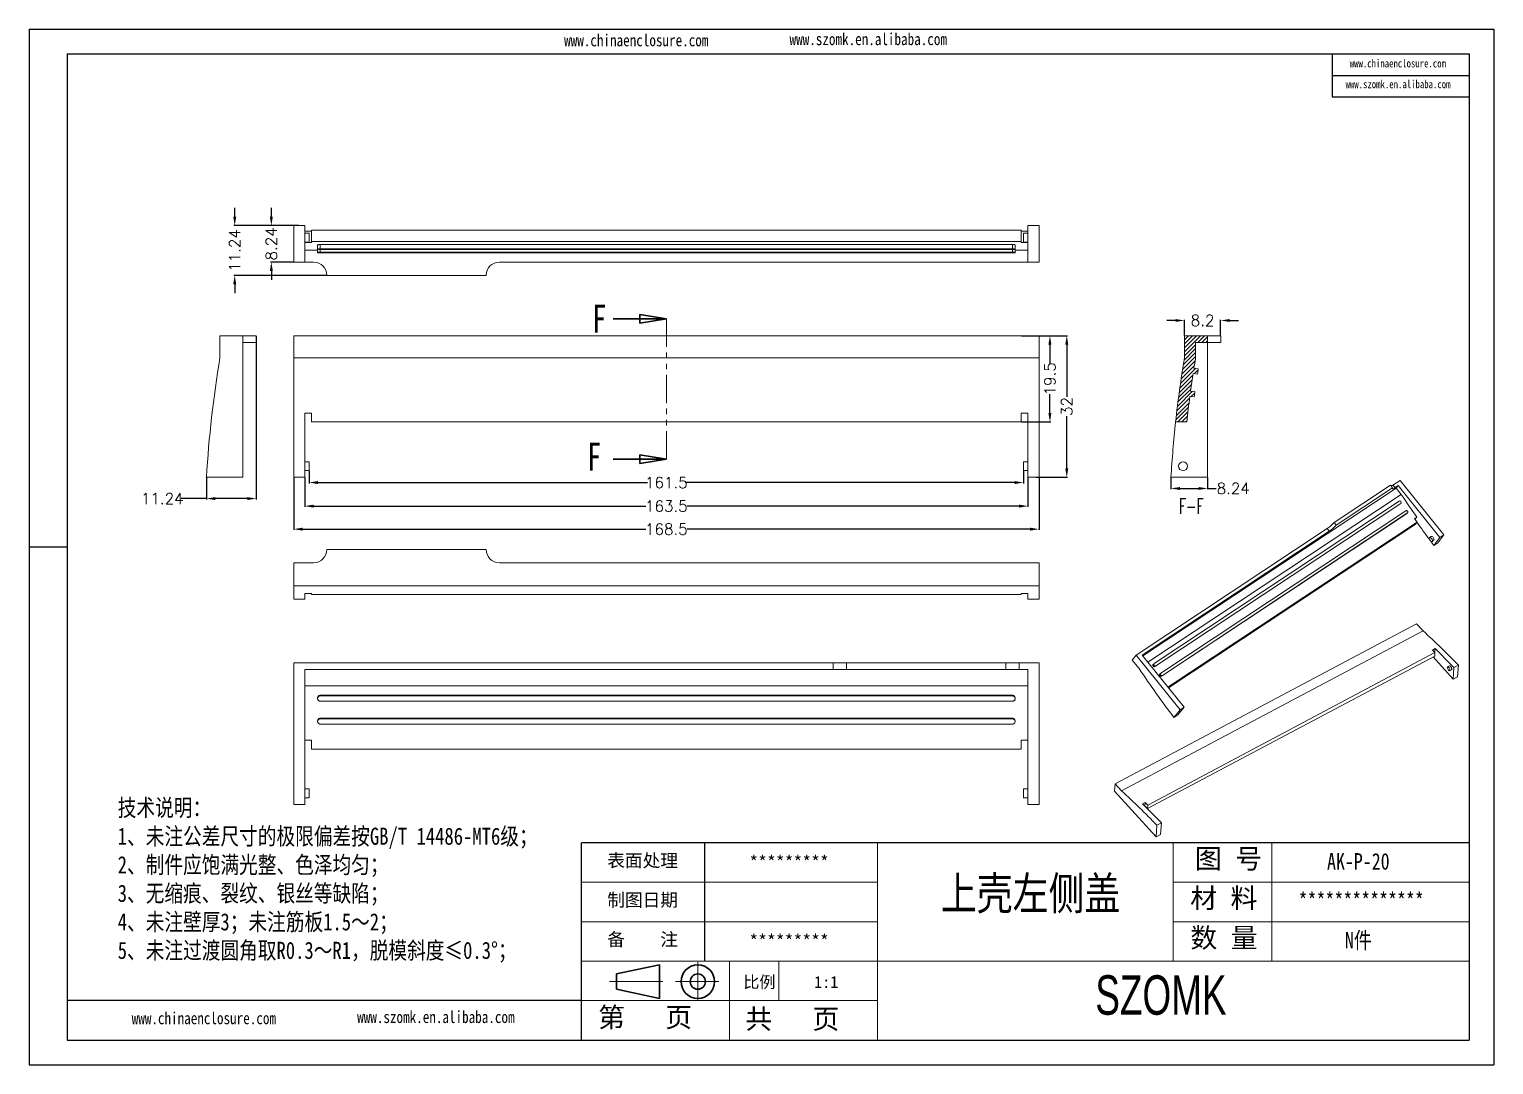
# Model space of a CAD drawing. Header units: inches. Extents: x 998 to 3526, y 519 to 940.
# Drawn here: x 2270.8 to 2601.9, y 519 to 753.1 of the extents above; entities that cross this region are included whole.
import ezdxf

# ---------------------------------------------------------------- set-up
doc = ezdxf.new("R2010")
doc.units = ezdxf.units.IN
doc.linetypes.add('CENTER2', pattern=[28.575, 19.05, -3.175, 3.175, -3.175])
doc.linetypes.add('PHANTOM', pattern=[12.7, 6.35, -1.27, 1.27, -1.27, 1.27, -1.27])
doc.layers.add('文字', color=81, linetype='Continuous')
for name, color, linetype, lineweight in [('粗实线', 7, 'Continuous', 30), ('细实线', 3, 'Continuous', 9), ('细点划线', 2, 'CENTER2', 9)]:
    doc.layers.add(name, color=color, linetype=linetype, lineweight=lineweight)
doc.styles.add('SLDTEXTSTYLE0', font='TXT', dxfattribs={"width": 0.75})
doc.styles.add('SLDTEXTSTYLE2', font='TXT', dxfattribs={"width": 0.6, "bigfont": 'bigfont'})
doc.styles.get("Standard").update_dxf_attribs({"font": 'txt', "bigfont": 'gbcbig.shx'})
doc.styles.add('宋体', font='', dxfattribs={"width": 0.8, "height": 3.5})
doc.styles.add('长仿宋', font='', dxfattribs={"width": 0.7, "height": 4})
doc.styles.get('宋体').set_extended_font_data('SimSun')
doc.styles.get('长仿宋').set_extended_font_data('SimSun')
doc.dimstyles.new('2.5', dxfattribs={"dimtxt": 2.5, "dimasz": 2, "dimexe": 0.18, "dimexo": 0.0625, "dimgap": 0.09, "dimtad": 0, "dimzin": 12, "dimdsep": 46, "dimtxsty": 'Standard', "dimcen": 2, "dimclrd": 3, "dimclre": 3, "dimadec": 0, "dimazin": 0, "dimtfac": 1, "dimtofl": 0, "dimtmove": 0, "dimatfit": 3, "dimfxl": 1, "dimtolj": 1, "dimtzin": 0, "dimarcsym": 0})

# ---------------------------------------------------------------- blocks, each defined once
blk = doc.blocks.new('_CLOSED')
at = {"color": 0, "linetype": 'ByBlock', "lineweight": -2}
for p, q in [((-1, 0.166667), (0, 0)), ((-1, 0.166667), (-1, -0.166667)), ((0, 0), (-1, -0.166667)), ((0, 0), (-1, 0))]:
    blk.add_line(p, q, dxfattribs=at)
blk = doc.blocks.new('*D227')
at = {"color": 3, "lineweight": -2}
for p, q in [((2330.58, 651.78), (2330.58, 639.94)), ((2499.08, 651.78), (2499.08, 639.94)), ((2332.58, 640.12), (2410.16, 640.12)), ((2497.08, 640.12), (2419.51, 640.12))]:
    blk.add_line(p, q, dxfattribs=at)
at = {"color": 3}
for points in [[(2332.58, 640.45), (2332.58, 639.78), (2330.58, 640.12)], [(2497.08, 640.45), (2497.08, 639.78), (2499.08, 640.12)]]:
    blk.add_solid(points, dxfattribs=at)
at = {"layer": 'Defpoints', "color": 0}
for p in [(2330.58, 651.85), (2499.08, 651.85), (2499.08, 640.12)]:
    blk.add_point(p, dxfattribs=at)
at = {"color": 0, "insert": (2414.83, 640.12), "char_height": 2.5, "attachment_point": 5}
blk.add_mtext('\\A1;168.5', dxfattribs=at)
blk = doc.blocks.new('*D228')
at = {"color": 3, "lineweight": -2}
for p, q in [((2333.08, 651.78), (2333.08, 645.15)), ((2496.58, 651.78), (2496.58, 645.15)), ((2335.08, 645.33), (2410.16, 645.33)), ((2494.58, 645.33), (2419.51, 645.33))]:
    blk.add_line(p, q, dxfattribs=at)
at = {"color": 3}
for points in [[(2335.08, 645.66), (2335.08, 644.99), (2333.08, 645.33)], [(2494.58, 645.66), (2494.58, 644.99), (2496.58, 645.33)]]:
    blk.add_solid(points, dxfattribs=at)
at = {"layer": 'Defpoints', "color": 0}
for p in [(2333.08, 651.85), (2496.58, 651.85), (2333.08, 645.33)]:
    blk.add_point(p, dxfattribs=at)
at = {"color": 0, "insert": (2414.83, 645.33), "char_height": 2.5, "attachment_point": 5}
blk.add_mtext('\\A1;163.5', dxfattribs=at)
blk = doc.blocks.new('*D229')
at = {"color": 3, "lineweight": -2}
for p, q in [((2334.08, 653.28), (2334.08, 650.48)), ((2495.58, 653.28), (2495.58, 650.48)), ((2336.08, 650.66), (2410.58, 650.66)), ((2493.58, 650.66), (2419.09, 650.66))]:
    blk.add_line(p, q, dxfattribs=at)
at = {"color": 3}
for points in [[(2336.08, 650.99), (2336.08, 650.32), (2334.08, 650.66)], [(2493.58, 650.99), (2493.58, 650.32), (2495.58, 650.66)]]:
    blk.add_solid(points, dxfattribs=at)
at = {"layer": 'Defpoints', "color": 0}
for p in [(2334.08, 653.35), (2495.58, 653.35), (2334.08, 650.66)]:
    blk.add_point(p, dxfattribs=at)
at = {"color": 0, "insert": (2414.83, 650.66), "char_height": 2.5, "attachment_point": 5}
blk.add_mtext('\\A1;161.5', dxfattribs=at)
blk = doc.blocks.new('*D230')
at = {"color": 3, "lineweight": -2}
for p, q in [((2499.14, 683.85), (2505.54, 683.85)), ((2505.36, 681.85), (2505.36, 670.02)), ((2505.36, 653.85), (2505.36, 665.67)), ((2498.45, 651.85), (2505.54, 651.85))]:
    blk.add_line(p, q, dxfattribs=at)
at = {"color": 3}
for points in [[(2505.03, 681.85), (2505.7, 681.85), (2505.36, 683.85)], [(2505.03, 653.85), (2505.7, 653.85), (2505.36, 651.85)]]:
    blk.add_solid(points, dxfattribs=at)
at = {"layer": 'Defpoints', "color": 0}
for p in [(2499.08, 683.85), (2505.36, 683.85), (2498.39, 651.85)]:
    blk.add_point(p, dxfattribs=at)
at = {"color": 0, "insert": (2505.36, 667.85), "char_height": 2.5, "attachment_point": 5, "rotation": 90}
blk.add_mtext('\\A1;32', dxfattribs=at)
blk = doc.blocks.new('*D231')
at = {"color": 3, "lineweight": -2}
for p, q in [((2495.14, 683.85), (2501.73, 683.85)), ((2501.55, 681.85), (2501.55, 677.52)), ((2501.55, 666.35), (2501.55, 670.67)), ((2495.14, 664.35), (2501.73, 664.35))]:
    blk.add_line(p, q, dxfattribs=at)
at = {"color": 3}
for points in [[(2501.21, 681.85), (2501.88, 681.85), (2501.55, 683.85)], [(2501.21, 666.35), (2501.88, 666.35), (2501.55, 664.35)]]:
    blk.add_solid(points, dxfattribs=at)
at = {"layer": 'Defpoints', "color": 0}
for p in [(2495.08, 683.85), (2501.55, 683.85), (2495.08, 664.35)]:
    blk.add_point(p, dxfattribs=at)
at = {"color": 0, "insert": (2501.55, 674.1), "char_height": 2.5, "attachment_point": 5, "rotation": 90}
blk.add_mtext('\\A1;19.5', dxfattribs=at)
blk = doc.blocks.new('*D232')
at = {"color": 3, "lineweight": -2}
for p, q in [((2325.53, 710.74), (2325.53, 712.74)), ((2330.52, 708.74), (2325.35, 708.74)), ((2330.52, 700.5), (2325.35, 700.5)), ((2325.53, 698.5), (2325.53, 696.5))]:
    blk.add_line(p, q, dxfattribs=at)
at = {"color": 3}
for points in [[(2325.19, 710.74), (2325.86, 710.74), (2325.53, 708.74)], [(2325.19, 698.5), (2325.86, 698.5), (2325.53, 700.5)]]:
    blk.add_solid(points, dxfattribs=at)
at = {"layer": 'Defpoints', "color": 0}
for p in [(2325.53, 708.74), (2330.58, 708.74), (2330.58, 700.5)]:
    blk.add_point(p, dxfattribs=at)
at = {"color": 0, "insert": (2325.53, 704.62), "char_height": 2.5, "attachment_point": 5, "rotation": 90}
blk.add_mtext('\\A1;8.24', dxfattribs=at)
blk = doc.blocks.new('*D233')
at = {"color": 3, "lineweight": -2}
for p, q in [((2317.25, 710.74), (2317.25, 712.74)), ((2331.77, 708.74), (2317.07, 708.74)), ((2338.02, 697.5), (2317.07, 697.5)), ((2317.25, 695.5), (2317.25, 693.5))]:
    blk.add_line(p, q, dxfattribs=at)
at = {"color": 3}
for points in [[(2316.91, 710.74), (2317.58, 710.74), (2317.25, 708.74)], [(2316.91, 695.5), (2317.58, 695.5), (2317.25, 697.5)]]:
    blk.add_solid(points, dxfattribs=at)
at = {"layer": 'Defpoints', "color": 0}
for p in [(2331.83, 708.74), (2317.25, 697.5), (2338.08, 697.5)]:
    blk.add_point(p, dxfattribs=at)
at = {"color": 0, "insert": (2317.25, 703.12), "char_height": 2.5, "attachment_point": 5, "rotation": 90}
blk.add_mtext('\\A1;11.24', dxfattribs=at)
blk = doc.blocks.new('*D234')
at = {"color": 3, "lineweight": -2}
for p, q in [((2529.95, 687.3), (2527.95, 687.3)), ((2531.95, 683.91), (2531.95, 687.48)), ((2540.15, 683.91), (2540.15, 687.48)), ((2542.15, 687.3), (2544.15, 687.3))]:
    blk.add_line(p, q, dxfattribs=at)
at = {"color": 3}
for points in [[(2529.95, 687.63), (2529.95, 686.97), (2531.95, 687.3)], [(2542.15, 687.63), (2542.15, 686.97), (2540.15, 687.3)]]:
    blk.add_solid(points, dxfattribs=at)
at = {"layer": 'Defpoints', "color": 0}
for p in [(2531.95, 687.3), (2531.95, 683.85), (2540.15, 683.85)]:
    blk.add_point(p, dxfattribs=at)
at = {"color": 0, "insert": (2536.05, 687.3), "char_height": 2.5, "attachment_point": 5}
blk.add_mtext('\\A1;8.2', dxfattribs=at)
blk = doc.blocks.new('*D235')
at = {"color": 3, "lineweight": -2}
for p, q in [((2528.92, 651.78), (2528.92, 649.14)), ((2530.92, 649.32), (2535.15, 649.32)), ((2537.15, 651.78), (2537.15, 649.14)), ((2537.15, 649.32), (2539.15, 649.32))]:
    blk.add_line(p, q, dxfattribs=at)
at = {"color": 3}
for points in [[(2530.92, 649.65), (2530.92, 648.98), (2528.92, 649.32)], [(2535.15, 649.65), (2535.15, 648.98), (2537.15, 649.32)]]:
    blk.add_solid(points, dxfattribs=at)
at = {"layer": 'Defpoints', "color": 0}
for p in [(2528.92, 651.85), (2528.92, 649.32), (2537.15, 651.85)]:
    blk.add_point(p, dxfattribs=at)
at = {"color": 0, "insert": (2542.99, 649.32), "char_height": 2.5, "attachment_point": 5}
blk.add_mtext('\\A1;8.24', dxfattribs=at)
blk = doc.blocks.new('*D236')
at = {"color": 3, "lineweight": -2}
for p, q in [((2322.1, 683.78), (2322.1, 646.85)), ((2310.86, 651.78), (2310.86, 646.85)), ((2310.86, 647.03), (2305.14, 647.03)), ((2320.1, 647.03), (2312.86, 647.03))]:
    blk.add_line(p, q, dxfattribs=at)
at = {"color": 3}
for points in [[(2312.86, 647.36), (2312.86, 646.7), (2310.86, 647.03)], [(2320.1, 647.36), (2320.1, 646.7), (2322.1, 647.03)]]:
    blk.add_solid(points, dxfattribs=at)
at = {"layer": 'Defpoints', "color": 0}
for p in [(2322.1, 683.85), (2310.86, 651.85), (2322.1, 647.03)]:
    blk.add_point(p, dxfattribs=at)
at = {"color": 0, "insert": (2300.88, 647.03), "char_height": 2.5, "attachment_point": 5}
blk.add_mtext('\\A1;11.24', dxfattribs=at)

msp = doc.modelspace()

# ---------------------------------------------------------------- hatches: boundary and pattern name
at = {"linetype": 'Continuous', "lineweight": 0}
h = msp.add_hatch(dxfattribs=at)
h.set_pattern_fill('ANSI31', color=4, scale=0.2, style=0)
edge = h.paths.add_edge_path(flags=0)
edge.add_line((2531.952, 683.847), (2531.952, 678.847))
edge.add_arc((2788.238, 636.347), 259.786, 170.5843, 173.81258)
edge.add_line((2529.966, 664.347), (2532.48, 664.347))
edge.add_arc((2788.238, 636.347), 257.286, 172.45115, 173.75222, ccw=False)
edge.add_line((2533.182, 670.147), (2534.173, 670.016))
edge.add_arc((2788.238, 636.347), 256.286, 172.1815, 172.45115, ccw=False)
edge.add_line((2534.335, 671.211), (2533.344, 671.347))
edge.add_arc((2788.238, 636.347), 257.286, 171.28136, 172.1815, ccw=False)
edge.add_line((2533.925, 675.347), (2534.914, 675.196))
edge.add_arc((2788.238, 636.347), 256.286, 171.0109, 171.28136, ccw=False)
edge.add_line((2535.1, 676.391), (2534.112, 676.547))
edge.add_arc((2788.238, 636.347), 257.286, 170.53856, 171.0109, ccw=False)
edge.add_line((2534.452, 678.641), (2534.452, 682.347))
edge.add_line((2534.452, 682.347), (2537.152, 682.347))
edge.add_line((2537.152, 682.347), (2537.152, 683.847))
edge.add_line((2537.152, 683.847), (2531.952, 683.847))

# ---------------------------------------------------------------- linework, layer by layer
for p, q in [((2270.807, 753.132), (2601.88, 753.132)), ((2270.807, 753.132), (2270.807, 519.041)), ((2601.88, 753.132), (2601.88, 519.041)), ((2279.374, 747.559), (2596.306, 747.559)), ((2279.374, 747.559), (2279.374, 524.614)), ((2565.342, 747.559), (2565.342, 737.882)), ((2596.306, 747.559), (2596.306, 524.614)), ((2565.342, 742.72), (2596.306, 742.72)), ((2565.342, 737.882), (2596.306, 737.882)), ((2279.374, 636.086), (2270.807, 636.086)), ((2270.807, 627.416), (2270.807, 519.041)), ((2462.539, 569.203), (2395.656, 569.203)), ((2395.656, 524.614), (2395.656, 569.203)), ((2423.524, 542.45), (2423.524, 569.203)), ((2596.306, 569.203), (2462.539, 569.203)), ((2395.656, 533.532), (2279.374, 533.532)), ((2279.374, 524.614), (2596.306, 524.614)), ((2270.807, 519.041), (2601.88, 519.041)), ((2270.807, 519.041), (2424.082, 519.041))]:
    msp.add_line(p, q)
at = {"color": 7, "linetype": 'Continuous', "lineweight": 15}
for p, q in [((2330.582, 700.504), (2330.582, 708.741)), ((2333.082, 708.741), (2330.582, 708.741)), ((2333.082, 700.504), (2333.082, 708.741)), ((2496.582, 700.504), (2496.582, 708.741)), ((2499.082, 708.741), (2496.582, 708.741)), ((2499.082, 700.504), (2499.082, 708.741)), ((2333.082, 707.466), (2334.582, 707.466)), ((2334.082, 707.004), (2333.082, 707.004)), ((2334.082, 707.004), (2334.082, 705.004)), ((2334.582, 707.69), (2334.582, 705.175)), ((2334.582, 707.69), (2495.082, 707.69)), ((2495.082, 707.69), (2495.082, 705.175)), ((2496.582, 707.466), (2495.082, 707.466)), ((2496.582, 707.004), (2495.582, 707.004)), ((2495.582, 707.004), (2495.582, 705.004)), ((2333.082, 705.004), (2334.082, 705.004)), ((2333.082, 704.949), (2334.582, 704.949)), ((2335.982, 703.204), (2333.082, 703.204)), ((2334.582, 704.949), (2334.582, 705.175)), ((2334.582, 705.175), (2495.082, 705.175)), ((2335.982, 704.394), (2335.982, 703.403)), ((2335.982, 703.402), (2335.982, 702.65)), ((2493.082, 704.474), (2336.582, 704.474)), ((2336.582, 704.474), (2336.582, 703.482)), ((2493.082, 703.482), (2336.582, 703.482)), ((2336.582, 703.321), (2493.082, 703.321)), ((2493.082, 702.742), (2336.582, 702.742)), ((2336.582, 702.556), (2493.082, 702.556)), ((2493.082, 704.474), (2493.082, 703.482)), ((2493.682, 703.403), (2493.682, 704.394)), ((2493.682, 702.65), (2493.682, 703.402)), ((2496.582, 703.204), (2493.682, 703.204)), ((2495.082, 704.949), (2495.082, 705.175)), ((2496.582, 704.949), (2495.082, 704.949)), ((2495.582, 705.004), (2496.582, 705.004)), ((2333.082, 700.504), (2330.582, 700.504)), ((2335.082, 700.504), (2333.082, 700.504)), ((2496.582, 700.504), (2377.082, 700.504)), ((2499.082, 700.504), (2496.582, 700.504)), ((2374.082, 697.504), (2338.082, 697.504)), ((2313.896, 683.847), (2313.896, 678.847)), ((2313.896, 683.847), (2319.096, 683.847)), ((2319.096, 651.847), (2319.096, 683.847)), ((2319.096, 683.847), (2322.096, 683.847)), ((2322.096, 682.347), (2319.096, 682.347)), ((2322.096, 683.847), (2322.096, 682.347)), ((2499.082, 683.847), (2330.582, 683.847)), ((2330.582, 683.847), (2330.582, 678.847)), ((2499.082, 683.847), (2499.082, 678.847)), ((2531.952, 683.847), (2531.952, 678.847)), ((2537.152, 683.847), (2531.952, 683.847)), ((2537.152, 682.347), (2534.452, 682.347)), ((2534.452, 682.347), (2534.452, 678.641)), ((2537.152, 683.847), (2537.152, 682.347)), ((2537.152, 683.847), (2540.152, 683.847)), ((2540.152, 682.347), (2537.152, 682.347)), ((2537.152, 682.347), (2537.152, 651.847)), ((2540.152, 683.847), (2540.152, 682.347)), ((2330.582, 678.847), (2330.582, 651.847)), ((2499.082, 678.847), (2330.582, 678.847)), ((2499.082, 678.847), (2499.082, 651.847)), ((2534.112, 676.547), (2535.1, 676.391)), ((2534.914, 675.196), (2533.925, 675.347)), ((2534.173, 670.016), (2533.182, 670.147)), ((2533.344, 671.347), (2534.335, 671.211)), ((2333.082, 666.347), (2334.582, 666.347)), ((2333.082, 651.847), (2333.082, 666.347)), ((2334.582, 666.347), (2334.582, 664.347)), ((2495.082, 666.347), (2495.082, 664.347)), ((2496.582, 666.347), (2495.082, 666.347)), ((2496.582, 666.347), (2496.582, 651.847)), ((2334.582, 664.347), (2495.082, 664.347)), ((2529.966, 664.347), (2532.48, 664.347)), ((2334.082, 655.347), (2333.082, 655.347)), ((2333.082, 653.347), (2334.082, 653.347)), ((2334.082, 655.347), (2334.082, 653.347)), ((2496.582, 655.347), (2495.582, 655.347)), ((2495.582, 655.347), (2495.582, 653.347)), ((2495.582, 653.347), (2496.582, 653.347)), ((2319.096, 651.847), (2310.859, 651.847)), ((2333.082, 651.847), (2330.582, 651.847)), ((2499.082, 651.847), (2496.582, 651.847)), ((2522.555, 611.454), (2579.82, 649.408)), ((2537.152, 651.847), (2528.915, 651.847)), ((2578.549, 650.042), (2565.807, 641.597)), ((2566.272, 641.019), (2579.014, 649.464)), ((2579.014, 649.464), (2578.549, 650.042)), ((2579.103, 650.099), (2580.696, 651.155)), ((2579.103, 650.099), (2579.568, 649.521)), ((2579.568, 649.521), (2580.276, 649.99)), ((2579.82, 649.408), (2580.276, 649.99)), ((2579.82, 649.408), (2580.969, 647.98)), ((2580.276, 649.99), (2589.733, 638.237)), ((2580.696, 651.155), (2590.618, 638.824)), ((2523.704, 610.026), (2580.969, 647.98)), ((2580.537, 646.432), (2525.147, 609.72)), ((2525.272, 609.064), (2580.662, 645.776)), ((2525.486, 609.219), (2580.876, 645.931)), ((2580.662, 645.776), (2580.876, 645.931)), ((2580.893, 645.948), (2580.917, 645.966)), ((2582.014, 644.271), (2526.623, 607.559)), ((2526.758, 606.9), (2582.149, 643.612)), ((2526.967, 607.063), (2582.357, 643.775)), ((2582.149, 643.612), (2582.357, 643.775)), ((2582.371, 643.79), (2582.4, 643.813)), ((2584.486, 642.867), (2583.955, 642.515)), ((2584.486, 642.867), (2584.076, 642.344)), ((2521.058, 611.628), (2564.238, 640.247)), ((2522.408, 611.636), (2564.703, 639.669)), ((2584.537, 641.695), (2528.243, 604.385)), ((2584.111, 641.153), (2528.38, 604.215)), ((2564.703, 639.669), (2564.238, 640.247)), ((2565.807, 641.597), (2566.272, 641.019)), ((2584.111, 641.153), (2584.537, 641.695)), ((2587.752, 638.432), (2587.398, 638.197)), ((2587.95, 637.364), (2588.304, 637.598)), ((2589.733, 638.237), (2588.34, 636.462)), ((2588.34, 636.462), (2589.225, 637.048)), ((2590.618, 638.824), (2589.225, 637.048)), ((2589.733, 638.237), (2590.618, 638.824)), ((2330.582, 627.332), (2330.582, 632.532)), ((2335.082, 632.532), (2330.582, 632.532)), ((2338.082, 635.532), (2374.082, 635.532)), ((2499.082, 632.532), (2377.082, 632.532)), ((2499.082, 627.332), (2499.082, 632.532)), ((2499.082, 627.332), (2330.582, 627.332)), ((2330.582, 627.332), (2330.582, 624.295)), ((2499.082, 627.332), (2499.082, 624.295)), ((2333.082, 624.295), (2330.582, 624.295)), ((2333.082, 625.57), (2334.582, 625.57)), ((2333.082, 624.295), (2333.082, 625.57)), ((2334.582, 625.57), (2334.582, 625.345)), ((2334.582, 625.345), (2495.082, 625.345)), ((2495.082, 625.57), (2495.082, 625.345)), ((2496.582, 625.57), (2495.082, 625.57)), ((2496.582, 625.57), (2496.582, 624.295)), ((2499.082, 624.295), (2496.582, 624.295)), ((2584.459, 618.746), (2516.289, 582.561)), ((2585.923, 617.131), (2517.752, 580.946)), ((2584.459, 618.746), (2585.923, 617.131)), ((2588.614, 613.111), (2588.007, 612.789)), ((2588.552, 612.317), (2588.614, 613.111)), ((2330.582, 577.878), (2330.582, 609.878)), ((2330.582, 609.878), (2452.582, 609.878)), ((2452.582, 608.378), (2452.582, 609.878)), ((2452.582, 609.878), (2455.582, 609.878)), ((2455.582, 609.878), (2455.582, 608.378)), ((2491.582, 609.878), (2455.582, 609.878)), ((2491.582, 608.378), (2491.582, 609.878)), ((2491.582, 609.878), (2494.582, 609.878)), ((2494.582, 609.878), (2494.582, 608.378)), ((2494.582, 609.878), (2499.082, 609.878)), ((2499.082, 609.878), (2499.082, 577.878)), ((2520.179, 610.507), (2521.058, 611.628)), ((2520.179, 610.507), (2521.729, 608.58)), ((2530.98, 599.297), (2521.058, 611.628)), ((2531.865, 599.883), (2522.408, 611.636)), ((2523.603, 576.953), (2588.537, 611.42)), ((2523.665, 577.746), (2588.598, 612.214)), ((2525.106, 609.685), (2524.891, 609.532)), ((2525.272, 609.064), (2525.486, 609.219)), ((2592.689, 606.23), (2588.165, 611.223)), ((2588.552, 612.317), (2588.514, 612.297)), ((2588.598, 612.214), (2588.537, 611.42)), ((2591.857, 609.215), (2591.453, 609)), ((2593.902, 609.365), (2592.891, 608.829)), ((2593.701, 606.767), (2593.902, 609.365)), ((2333.082, 577.878), (2333.082, 608.378)), ((2333.082, 608.378), (2452.582, 608.378)), ((2455.582, 608.378), (2452.582, 608.378)), ((2455.582, 608.378), (2491.582, 608.378)), ((2494.582, 608.378), (2491.582, 608.378)), ((2494.582, 608.378), (2496.582, 608.378)), ((2496.582, 608.378), (2496.582, 577.878)), ((2526.581, 607.522), (2526.371, 607.361)), ((2526.758, 606.9), (2526.967, 607.063)), ((2591.922, 608.117), (2592.326, 608.331)), ((2592.689, 606.23), (2592.891, 608.829)), ((2593.701, 606.767), (2592.689, 606.23)), ((2333.082, 604.671), (2496.582, 604.671)), ((2336.582, 602.578), (2336.582, 602.421)), ((2493.082, 602.578), (2336.582, 602.578)), ((2493.082, 602.578), (2493.082, 602.421)), ((2335.982, 601.978), (2335.982, 601.824)), ((2493.082, 602.421), (2336.582, 602.421)), ((2336.582, 601.226), (2493.082, 601.226)), ((2493.682, 601.824), (2493.682, 601.978)), ((2530.98, 599.297), (2529.587, 597.521)), ((2531.865, 599.883), (2530.472, 598.107)), ((2530.98, 599.297), (2531.865, 599.883)), ((2335.982, 596.778), (2335.982, 596.644)), ((2493.082, 597.378), (2336.582, 597.378)), ((2336.582, 597.378), (2336.582, 597.242)), ((2493.082, 597.242), (2336.582, 597.242)), ((2336.582, 596.046), (2493.082, 596.046)), ((2493.082, 597.378), (2493.082, 597.242)), ((2493.682, 596.644), (2493.682, 596.778)), ((2529.587, 597.521), (2530.472, 598.107)), ((2333.082, 592.378), (2334.582, 592.378)), ((2334.582, 592.378), (2334.582, 590.378)), ((2495.082, 590.378), (2334.582, 590.378)), ((2496.582, 592.378), (2495.082, 592.378)), ((2495.082, 592.378), (2495.082, 590.378)), ((2334.082, 581.378), (2333.082, 581.378)), ((2333.082, 579.378), (2334.082, 579.378)), ((2334.082, 580.378), (2334.082, 581.378)), ((2334.082, 579.378), (2334.082, 580.378)), ((2496.582, 581.378), (2495.582, 581.378)), ((2495.582, 580.378), (2495.582, 581.378)), ((2495.582, 579.378), (2495.582, 580.378)), ((2495.582, 579.378), (2496.582, 579.378)), ((2516.289, 582.561), (2516.161, 580.921)), ((2516.161, 580.921), (2525.531, 570.582)), ((2516.289, 582.561), (2517.752, 580.946)), ((2330.582, 577.878), (2333.082, 577.878)), ((2496.582, 577.878), (2499.082, 577.878)), ((2522.467, 578), (2523.074, 578.322)), ((2522.973, 577.507), (2523.012, 577.528)), ((2523.012, 577.528), (2523.074, 578.322)), ((2523.665, 577.746), (2523.603, 576.953)), ((2525.531, 570.582), (2525.732, 573.18)), ((2526.743, 573.717), (2525.732, 573.18)), ((2526.542, 571.119), (2526.743, 573.717)), ((2526.542, 571.119), (2525.531, 570.582))]:
    msp.add_line(p, q, dxfattribs=at)
at = {"color": 8, "linetype": 'Continuous', "lineweight": 15}
for p, q in [((2336.582, 703.321), (2336.582, 702.742)), ((2493.082, 703.321), (2493.082, 702.742))]:
    msp.add_line(p, q, dxfattribs=at)
at = {"color": 7, "linetype": 'Continuous', "lineweight": 30}
for p, q in [((2402.832, 687.687), (2414.832, 687.687)), ((2402.832, 655.944), (2414.832, 655.944))]:
    msp.add_line(p, q, dxfattribs=at)
at = {"color": 1, "linetype": 'PHANTOM', "lineweight": 15}
msp.add_line((2414.832, 687.687), (2414.832, 655.944), dxfattribs=at)
at = {"color": 7, "linetype": 'Continuous', "lineweight": 15, "flags": 128}
for points in [[(2579.568, 649.521), (2579.371, 649.396), (2579.201, 649.301), (2579.064, 649.239), (2578.966, 649.213), (2578.911, 649.224), (2578.901, 649.27), (2578.935, 649.352), (2579.014, 649.464)], [(2587.843, 637.996), (2587.727, 638.115), (2587.604, 638.193), (2587.49, 638.222), (2587.398, 638.197), (2587.339, 638.122), (2587.321, 638.006), (2587.345, 637.863), (2587.409, 637.71), (2587.505, 637.565), (2587.621, 637.446), (2587.744, 637.368), (2587.858, 637.339), (2587.95, 637.363), (2588.009, 637.438), (2588.027, 637.555), (2588.003, 637.698), (2587.939, 637.851), (2587.843, 637.996)], [(2588.34, 636.462), (2587.797, 637.186), (2587.562, 637.5)], [(2588.197, 638.231), (2588.081, 638.349), (2587.958, 638.428), (2587.844, 638.457), (2587.752, 638.432), (2587.752, 638.432)], [(2588.304, 637.598), (2588.363, 637.673), (2588.381, 637.789), (2588.357, 637.932), (2588.293, 638.086), (2588.197, 638.231)], [(2591.663, 608.243), (2591.564, 608.372), (2591.48, 608.524), (2591.421, 608.68), (2591.395, 608.822), (2591.403, 608.931), (2591.446, 608.996), (2591.518, 609.007), (2591.61, 608.965), (2591.712, 608.874), (2591.81, 608.744), (2591.894, 608.592), (2591.953, 608.436), (2591.98, 608.295), (2591.971, 608.185), (2591.929, 608.121), (2591.857, 608.109), (2591.764, 608.151), (2591.663, 608.243)], [(2592.326, 608.331), (2592.333, 608.335), (2592.376, 608.4), (2592.384, 608.51), (2592.358, 608.651), (2592.299, 608.807), (2592.215, 608.959), (2592.116, 609.088)]]:
    msp.add_lwpolyline(points, dxfattribs=at)
at = {"color": 7, "linetype": 'Continuous', "lineweight": 15}
msp.add_circle((2531.652, 654.347), 1, dxfattribs=at)
for centre, radius, start, end in [((2335.082, 697.504), 3, 0, 90), ((2377.082, 697.504), 3, 90, 180), ((2570.182, 636.347), 259.786, 170.5843, 176.57944), ((2788.238, 636.347), 259.786, 170.5843, 173.81258), ((2788.238, 636.347), 257.286, 170.53856, 171.0109), ((2788.238, 636.347), 256.286, 171.0109, 171.28136), ((2788.238, 636.347), 257.286, 171.28136, 172.1815), ((2788.238, 636.347), 257.286, 172.45115, 173.75222), ((2788.238, 636.347), 256.286, 172.1815, 172.45115), ((2788.238, 636.347), 259.786, 173.81258, 176.57944), ((2577.182, 652.898), 3.395, 296.49101, 304.47573), ((2783.197, 783.294), 243.323, 213.78721, 215.24861), ((2782.129, 782.565), 242.666, 215.24907, 215.48638), ((2559.938, 646.83), 7.863, 303.15481, 318.28386), ((2560.403, 646.252), 7.863, 303.15481, 318.28386), ((2783.417, 783.384), 244.215, 215.46895, 216.6235), ((2335.082, 635.532), 3, 270, 0), ((2377.082, 635.532), 3, 180, 270), ((2465.694, 485.604), 178.197, 43.98906, 47.56969), ((2463.888, 484.678), 178.376, 45.64167, 45.90661), ((2458.998, 479.398), 186.224, 44.02918, 45.89136), ((2591.895, 608.964), 0.254, 29.42169, 98.59929), ((2725.178, 744.822), 244.854, 213.80869, 216.9837), ((2397.524, 449.419), 178.197, 43.98906, 47.56969), ((2392.851, 444.287), 186.224, 44.02918, 45.89136), ((2400.419, 450.82), 176.306, 45.67754, 45.94545), ((2398.955, 450.211), 178.376, 45.64167, 45.90661), ((2525.961, 573.738), 0.62, 16.25547, 72.16303)]:
    msp.add_arc(centre, radius, start, end, dxfattribs=at)
for points, knots in [([(2336.582, 704.474), (2336.503, 704.473), (2336.346, 704.47), (2336.144, 704.452), (2336.02, 704.425), (2335.967, 704.404), (2335.982, 704.394), (2335.982, 704.394)], [0, 0, 0, 0, 0.2501186, 0.5000313, 0.7498701, 0.999721, 1, 1, 1, 1]), ([(2336.582, 703.482), (2336.556, 703.482), (2336.503, 703.482), (2336.426, 703.48), (2336.339, 703.476), (2336.245, 703.469), (2336.124, 703.456), (2336.013, 703.434), (2335.967, 703.403), (2336.013, 703.371), (2336.124, 703.348), (2336.245, 703.335), (2336.35, 703.327), (2336.464, 703.322), (2336.543, 703.321), (2336.582, 703.321)], [0, 0, 0, 0, 0.0420115, 0.0836615, 0.1256929, 0.188332, 0.2510261, 0.3755175, 0.4998857, 0.6242898, 0.748896, 0.8116459, 0.8743333, 0.93718, 1, 1, 1, 1]), ([(2336.582, 702.742), (2336.556, 702.742), (2336.503, 702.742), (2336.426, 702.739), (2336.338, 702.735), (2336.245, 702.727), (2336.124, 702.712), (2336.013, 702.686), (2335.967, 702.65), (2336.013, 702.613), (2336.124, 702.587), (2336.245, 702.571), (2336.35, 702.563), (2336.464, 702.557), (2336.543, 702.556), (2336.582, 702.556)], [0, 0, 0, 0, 0.042007, 0.08365576, 0.12569512, 0.18831742, 0.25102834, 0.37552394, 0.49989983, 0.62430687, 0.7489056, 0.81166969, 0.87433625, 0.93718896, 1, 1, 1, 1]), ([(2493.682, 704.394), (2493.673, 704.404), (2493.656, 704.425), (2493.518, 704.452), (2493.319, 704.47), (2493.161, 704.473), (2493.082, 704.474)], [0, 0, 0, 0, 0.24950591, 0.49957745, 0.74970117, 1, 1, 1, 1]), ([(2493.082, 703.321), (2493.109, 703.321), (2493.161, 703.322), (2493.239, 703.324), (2493.326, 703.328), (2493.419, 703.335), (2493.54, 703.348), (2493.651, 703.371), (2493.698, 703.403), (2493.652, 703.434), (2493.54, 703.456), (2493.419, 703.469), (2493.314, 703.477), (2493.201, 703.482), (2493.122, 703.482), (2493.082, 703.482)], [0, 0, 0, 0, 0.0420097, 0.0836595, 0.1256928, 0.1883283, 0.2510263, 0.3755185, 0.4998863, 0.6242886, 0.7488939, 0.8116406, 0.8743322, 0.9371773, 1, 1, 1, 1]), ([(2493.082, 702.556), (2493.109, 702.556), (2493.161, 702.556), (2493.239, 702.559), (2493.326, 702.564), (2493.419, 702.571), (2493.54, 702.587), (2493.651, 702.613), (2493.698, 702.65), (2493.652, 702.686), (2493.541, 702.712), (2493.42, 702.727), (2493.315, 702.736), (2493.201, 702.741), (2493.122, 702.742), (2493.082, 702.742)], [0, 0, 0, 0, 0.0420049, 0.0836533, 0.125695, 0.1883131, 0.2510285, 0.3755252, 0.4999005, 0.6243054, 0.7489032, 0.8116635, 0.874335, 0.9371858, 1, 1, 1, 1]), ([(2580.876, 645.931), (2580.886, 645.938), (2580.904, 645.951), (2580.927, 645.976), (2580.949, 646.008), (2580.968, 646.051), (2580.982, 646.121), (2580.974, 646.217), (2580.925, 646.325), (2580.842, 646.412), (2580.756, 646.456), (2580.685, 646.47), (2580.632, 646.468), (2580.581, 646.457), (2580.552, 646.44), (2580.537, 646.432)], [0, 0, 0, 0, 0.042007, 0.08365576, 0.12569512, 0.18831742, 0.25102834, 0.37552394, 0.49989983, 0.62430687, 0.7489056, 0.81166969, 0.87433625, 0.93718896, 1, 1, 1, 1]), ([(2582.357, 643.775), (2582.366, 643.782), (2582.384, 643.795), (2582.407, 643.82), (2582.43, 643.853), (2582.448, 643.895), (2582.462, 643.965), (2582.454, 644.06), (2582.403, 644.167), (2582.32, 644.253), (2582.233, 644.296), (2582.161, 644.309), (2582.108, 644.307), (2582.058, 644.296), (2582.029, 644.279), (2582.014, 644.271)], [0, 0, 0, 0, 0.0420115, 0.0836615, 0.1256929, 0.188332, 0.2510261, 0.3755175, 0.4998857, 0.6242898, 0.748896, 0.8116459, 0.8743333, 0.93718, 1, 1, 1, 1]), ([(2524.895, 609.528), (2524.883, 609.517), (2524.847, 609.483), (2524.825, 609.394), (2524.833, 609.28), (2524.884, 609.171), (2524.966, 609.084), (2525.069, 609.032), (2525.18, 609.02), (2525.241, 609.05), (2525.272, 609.064)], [0, 0, 0, 0, 0.063318, 0.1970827, 0.3308153, 0.4645556, 0.5983278, 0.7321693, 0.8660379, 1, 1, 1, 1]), ([(2525.147, 609.72), (2525.138, 609.713), (2525.12, 609.7), (2525.097, 609.675), (2525.074, 609.642), (2525.055, 609.599), (2525.041, 609.529), (2525.048, 609.434), (2525.098, 609.325), (2525.181, 609.238), (2525.267, 609.195), (2525.339, 609.181), (2525.391, 609.182), (2525.442, 609.194), (2525.471, 609.211), (2525.486, 609.219)], [0, 0, 0, 0, 0.0420049, 0.0836533, 0.125695, 0.1883131, 0.2510285, 0.3755252, 0.4999005, 0.6243054, 0.7489032, 0.8116635, 0.874335, 0.9371858, 1, 1, 1, 1]), ([(2526.375, 607.356), (2526.365, 607.346), (2526.33, 607.313), (2526.308, 607.225), (2526.317, 607.113), (2526.368, 607.005), (2526.452, 606.918), (2526.556, 606.867), (2526.667, 606.856), (2526.728, 606.886), (2526.758, 606.9)], [0, 0, 0, 0, 0.0589983, 0.19338, 0.3277225, 0.46207, 0.596455, 0.7309199, 0.8654129, 1, 1, 1, 1]), ([(2526.623, 607.559), (2526.614, 607.552), (2526.596, 607.539), (2526.573, 607.514), (2526.551, 607.482), (2526.532, 607.439), (2526.518, 607.369), (2526.526, 607.274), (2526.577, 607.167), (2526.66, 607.081), (2526.748, 607.038), (2526.819, 607.025), (2526.872, 607.027), (2526.923, 607.038), (2526.952, 607.055), (2526.967, 607.063)], [0, 0, 0, 0, 0.0420097, 0.0836595, 0.1256928, 0.1883283, 0.2510263, 0.3755185, 0.4998863, 0.6242886, 0.7488939, 0.8116406, 0.8743322, 0.9371773, 1, 1, 1, 1]), ([(2336.582, 602.578), (2336.503, 602.569), (2336.346, 602.55), (2336.144, 602.41), (2336.02, 602.213), (2335.967, 602.054), (2335.982, 601.978), (2335.982, 601.978)], [0, 0, 0, 0, 0.2500749, 0.4999519, 0.7497687, 0.9995999, 1, 1, 1, 1]), ([(2493.682, 601.978), (2493.673, 602.056), (2493.656, 602.212), (2493.518, 602.41), (2493.32, 602.55), (2493.161, 602.569), (2493.082, 602.578)], [0, 0, 0, 0, 0.2496581, 0.4996833, 0.7497554, 1, 1, 1, 1]), ([(2336.582, 602.421), (2336.556, 602.421), (2336.503, 602.419), (2336.426, 602.403), (2336.338, 602.373), (2336.245, 602.323), (2336.124, 602.223), (2336.013, 602.057), (2335.967, 601.824), (2336.013, 601.591), (2336.124, 601.425), (2336.245, 601.325), (2336.35, 601.269), (2336.464, 601.233), (2336.543, 601.228), (2336.582, 601.226)], [0, 0, 0, 0, 0.0420049, 0.0836533, 0.125695, 0.1883131, 0.2510285, 0.3755252, 0.4999005, 0.6243054, 0.7489032, 0.8116635, 0.874335, 0.9371858, 1, 1, 1, 1]), ([(2493.082, 601.226), (2493.109, 601.227), (2493.161, 601.229), (2493.239, 601.245), (2493.326, 601.275), (2493.419, 601.325), (2493.541, 601.424), (2493.651, 601.59), (2493.698, 601.824), (2493.652, 602.057), (2493.541, 602.223), (2493.419, 602.323), (2493.315, 602.379), (2493.201, 602.415), (2493.122, 602.419), (2493.082, 602.421)], [0, 0, 0, 0, 0.042007, 0.08365576, 0.12569512, 0.18831742, 0.25102834, 0.37552394, 0.49989983, 0.62430687, 0.7489056, 0.81166969, 0.87433625, 0.93718896, 1, 1, 1, 1]), ([(2336.582, 597.378), (2336.503, 597.369), (2336.346, 597.35), (2336.144, 597.211), (2336.02, 597.014), (2335.967, 596.854), (2335.982, 596.778), (2335.982, 596.778)], [0, 0, 0, 0, 0.25008245, 0.49996152, 0.74976757, 0.99958305, 1, 1, 1, 1]), ([(2336.582, 597.242), (2336.556, 597.241), (2336.503, 597.239), (2336.426, 597.223), (2336.339, 597.193), (2336.246, 597.144), (2336.124, 597.044), (2336.013, 596.878), (2335.967, 596.644), (2336.013, 596.411), (2336.124, 596.245), (2336.245, 596.145), (2336.35, 596.089), (2336.464, 596.053), (2336.543, 596.049), (2336.582, 596.046)], [0, 0, 0, 0, 0.0420097, 0.0836595, 0.1256928, 0.1883283, 0.2510263, 0.3755185, 0.4998863, 0.6242886, 0.7488939, 0.8116406, 0.8743322, 0.9371773, 1, 1, 1, 1]), ([(2493.682, 596.778), (2493.673, 596.856), (2493.656, 597.012), (2493.518, 597.211), (2493.319, 597.35), (2493.161, 597.369), (2493.082, 597.378)], [0, 0, 0, 0, 0.249613, 0.4996515, 0.7497392, 1, 1, 1, 1]), ([(2493.082, 596.046), (2493.109, 596.047), (2493.161, 596.049), (2493.239, 596.065), (2493.326, 596.095), (2493.419, 596.144), (2493.54, 596.244), (2493.651, 596.41), (2493.698, 596.644), (2493.652, 596.877), (2493.54, 597.043), (2493.419, 597.144), (2493.314, 597.199), (2493.201, 597.235), (2493.122, 597.24), (2493.082, 597.242)], [0, 0, 0, 0, 0.0420115, 0.0836615, 0.1256929, 0.188332, 0.2510261, 0.3755175, 0.4998857, 0.6242898, 0.748896, 0.8116459, 0.8743333, 0.93718, 1, 1, 1, 1])]:
    msp.add_open_spline(points, degree=3, knots=knots, dxfattribs=at)
at = {"layer": '粗实线', "color": 7}
for p, q in [((2413.281, 541.615), (2403.537, 539.55)), ((2413.281, 541.615), (2413.281, 533.979)), ((2403.537, 539.55), (2403.537, 536.104)), ((2403.537, 536.104), (2413.281, 533.979))]:
    msp.add_line(p, q, dxfattribs=at)
for radius in [3.788, 1.723]:
    msp.add_circle((2421.953, 537.827), radius, dxfattribs=at)
at = {"layer": '细实线', "color": 7}
for p, q in [((2462.539, 569.203), (2462.539, 524.614)), ((2529.423, 569.203), (2529.423, 542.45)), ((2551.717, 569.203), (2551.717, 542.637)), ((2462.539, 560.285), (2395.656, 560.285)), ((2596.306, 560.285), (2529.423, 560.285)), ((2462.539, 551.368), (2395.656, 551.368)), ((2596.306, 551.368), (2529.423, 551.368)), ((2596.306, 542.45), (2395.656, 542.45)), ((2429.098, 542.45), (2429.098, 524.614)), ((2440.245, 542.45), (2440.245, 533.532)), ((2462.539, 533.532), (2395.656, 533.532))]:
    msp.add_line(p, q, dxfattribs=at)
at = {"layer": '细点划线', "color": 7}
for p, q in [((2421.953, 542.188), (2421.953, 533.532)), ((2401.983, 537.827), (2414.027, 537.827)), ((2416.887, 537.827), (2426.678, 537.827))]:
    msp.add_line(p, q, dxfattribs=at)

# ---------------------------------------------------------------- block references
at = {"color": 7, "linetype": 'Continuous', "lineweight": 30, "xscale": -6, "yscale": 6, "rotation": 180}
for p in [(2414.832, 687.687), (2414.832, 655.944)]:
    msp.add_blockref('_CLOSED', p, dxfattribs=at)

# ---------------------------------------------------------------- texts
at = {"color": 7, "linetype": 'Continuous', "char_height": 6.35, "attachment_point": 3, "style": 'SLDTEXTSTYLE0'}
for insert in [(2401.27, 690.857), (2400.133, 659.662)]:
    msp.add_mtext('F', dxfattribs=dict(at, insert=insert))
at = {"color": 0, "linetype": 'Continuous', "lineweight": 0, "insert": (2533.498, 647.088), "char_height": 3.5, "attachment_point": 2, "style": 'SLDTEXTSTYLE2'}
msp.add_mtext('F-F', dxfattribs=at)
at = {"char_height": 2.93276, "width": 1666.83597, "attachment_point": 1}
for s, insert in [('{\\fSimHei|b0|i0|c134|p49;表面处理}', (2401.472, 566.672)), ('{\\fSimHei|b0|i0|c134|p49;*********}', (2433.594, 566.295)), ('{\\fSimHei|b0|i0|c134|p49;制图日期}', (2401.472, 557.755)), ('{\\fSimHei|b0|i0|c134|p49;备    注}', (2401.472, 548.837)), ('{\\fSimHei|b0|i0|c134|p49;*********}', (2433.594, 548.46))]:
    msp.add_mtext(s, dxfattribs=dict(at, insert=insert))
at = {"layer": '文字', "color": 0, "attachment_point": 1, "style": '宋体'}
for s, insert, char_height, width in [('www.chinaenclosure.com', (2391.718, 752.009), 2.72488, 47.87346), ('www.szomk.en.alibaba.com', (2442.685, 752.278), 2.72488, 47.87346), ('www.chinaenclosure.com', (2569.331, 746.333), 1.81658, 31.91564), ('www.szomk.en.alibaba.com', (2568.381, 741.629), 1.81658, 31.91564), ('{\\H1.111x;技术说明：\\P1、未注公差尺寸的极限偏差按GB/T 14486-MT6级；\\P2、制件应饱满光整、色泽均匀；\\P3、无缩痕、裂纹、银丝等缺陷；\\P4、未注壁厚3；未注筋板1.5～2；\\P5、未注过渡圆角取R0.3～R1，脱模斜度≤0.3%%D；}', (2290.796, 579.086), 3.48351, 126.88101), ('{\\H1.111x;AK-P-20}', (2564.195, 566.874), 3.34417, 38.66232), ('上壳左侧盖', (2476.916, 561.504), 7.4315, 95.0088), ('{\\H1.111x;**************}', (2557.762, 557.956), 3.34417, 38.66232), ('{\\H1.111x;N件}', (2568.24, 549.038), 3.34417, 38.66232), ('www.chinaenclosure.com', (2293.964, 530.922), 2.72488, 47.87346), ('www.szomk.en.alibaba.com', (2344.931, 531.192), 2.72488, 47.87346)]:
    msp.add_mtext(s, dxfattribs=dict(at, insert=insert, char_height=char_height, width=width))
at = {"layer": '粗实线', "insert": (2511.804, 539.257), "char_height": 8.91778, "width": 100.00404, "attachment_point": 1, "style": '长仿宋'}
msp.add_mtext('{\\fSTXinwei|b0|i0|c134|p2;SZOMK}', dxfattribs=at)
at = {"layer": '细实线', "color": 7, "attachment_point": 1}
for s, insert, char_height, width in [('{\\fSimSun|b0|i0|c134|p54;图 号}', (2534.326, 567.849), 4.45889, 22.29444), ('{\\fSimSun|b0|i0|c134|p54;材 料   }', (2533.269, 558.932), 4.45889, 22.29444), ('{\\fSimSun|b0|i0|c134|p54;数 量}', (2533.29, 549.97), 4.45889, 20.14582), ('{\\fSimSun|b0|i0|c134|p54;比例}', (2432.219, 539.072), 2.67533, 11.74388), ('{\\fSimSun|b0|i0|c134|p54;1:1}', (2448.243, 539.072), 2.67533, 11.74388), ('{\\fSimSun|b0|i0|c134|p54;第   页}', (2399.408, 531.999), 4.45889, 33.44166), ('{\\fSimSun|b0|i0|c134|p54; 共   页}', (2429.643, 531.62), 4.45889, 33.44166)]:
    msp.add_mtext(s, dxfattribs=dict(at, insert=insert, char_height=char_height, width=width))

# ---------------------------------------------------------------- dimensions: what is measured, and where the dimension line sits
for base, p1, p2, picture, middle in [((2317.246, 697.504), (2331.832, 708.741), (2338.082, 697.504), '*D233', (2317.246, 703.122)), ((2325.527, 708.741), (2330.582, 700.504), (2330.582, 708.741), '*D232', (2325.527, 704.622)), ((2501.547, 683.847), (2495.082, 664.347), (2495.082, 683.847), '*D231', (2501.547, 674.097)), ((2505.362, 683.847), (2498.39, 651.847), (2499.082, 683.847), '*D230', (2505.362, 667.847))]:
    dim = msp.add_linear_dim(base=base, p1=p1, p2=p2, angle=90, dimstyle='2.5')
    dim.commit()
    dim.dimension.update_dxf_attribs({"geometry": picture, "text_midpoint": middle})
for base, p1, p2, picture, middle in [((2531.952, 687.3), (2540.152, 683.847), (2531.952, 683.847), '*D234', (2536.052, 687.3)), ((2334.082, 650.657), (2495.582, 653.347), (2334.082, 653.347), '*D229', (2414.832, 650.657)), ((2499.082, 640.116), (2330.582, 651.847), (2499.082, 651.847), '*D227', (2414.832, 640.116)), ((2333.082, 645.328), (2496.582, 651.847), (2333.082, 651.847), '*D228', (2414.832, 645.328))]:
    dim = msp.add_linear_dim(base=base, p1=p1, p2=p2, dimstyle='2.5')
    dim.commit()
    dim.dimension.update_dxf_attribs({"geometry": picture, "text_midpoint": middle})
for base, p1, p2, picture, middle in [((2322.096, 647.03), (2310.859, 651.847), (2322.096, 683.847), '*D236', (2300.879, 647.03)), ((2528.915, 649.316), (2537.152, 651.847), (2528.915, 651.847), '*D235', (2542.992, 649.316))]:
    dim = msp.add_linear_dim(base=base, p1=p1, p2=p2, dimstyle='2.5')
    dim.commit()
    dim.dimension.update_dxf_attribs({"geometry": picture, "text_midpoint": middle, "dimtype": 160})

doc.saveas('drawing.dxf')
